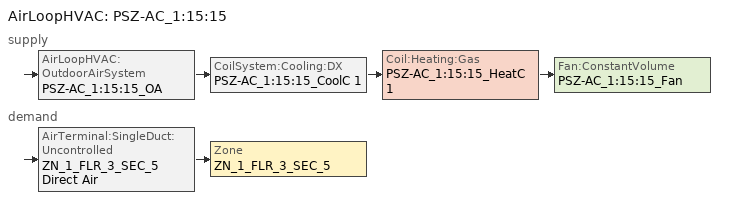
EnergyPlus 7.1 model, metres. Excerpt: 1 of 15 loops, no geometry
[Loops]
AirLoopHVAC 'PSZ-AC_1:15:15'
 supply: AirLoopHVAC:OutdoorAirSystem 'PSZ-AC_1:15:15_OA' > CoilSystem:Cooling:DX 'PSZ-AC_1:15:15_CoolC 1' > Coil:Heating:Gas 'PSZ-AC_1:15:15_HeatC 1' > Fan:ConstantVolume 'PSZ-AC_1:15:15_Fan'
 demand: AirTerminal:SingleDuct:Uncontrolled 'ZN_1_FLR_3_SEC_5 Direct Air' > Zone 'ZN_1_FLR_3_SEC_5'
[ComponentCost:LineItem] Item=ZN_1_FLR_3_SEC_5
Name | Line Item Type | Cost per Each | Quantity | Cost per Unit of Output Capacity
Infiltration:ZN_1_FLR_3_SEC_5 | General | 1 | 0.0063
People:ZN_1_FLR_3_SEC_5 | General | 1 | 0.781
LIGHTING EQUIP:ZN_1_FLR_3_SEC_5 | Lights |  |  | 1
ElectricEquipment:ZN_1_FLR_3_SEC_5:PlugMisc | General | 1 | 0.1612
GasEquipment:ZN_1_FLR_3_SEC_5:PlugMisc | General | 1 | 0.006
[Sizing:Zone]
ZN_1_FLR_3_SEC_5: Zone Cooling Design Supply Air Temperature {C}=14; Zone Heating Design Supply Air Temperature {C}=40; Zone Cooling Design Supply Air Humidity Ratio {kg-H20/kg-air}=0.0085; Zone Heating Design Supply Air Humidity Ratio {kg-H20/kg-air}=0.008; Design Specification Outdoor Air Object=ZN_1_FLR_3_SEC_5 OA Design Spec; Cooling Design Air Flow Method {Flow/Zone | DesignDay | DesignDayWithLimit}=DesignDay; Cooling Minimum Air Flow Fraction=0; Heating Design Air Flow Method {Flow/Zone | DesignDay}=DesignDay; Heating Design Air Flow Rate=0; Design Specification Zone Air Distribution Object=ZN_1_FLR_3_SEC_5 Air Dist Design Spec
[DesignSpecification:OutdoorAir]
ZN_1_FLR_3_SEC_5 OA Design Spec: Outdoor Air Method=Flow/Zone; Outdoor Air Flow Per Person {m3/s-person}=0; Outdoor Air Flow Per Zone Floor Area {m3/s-m2}=0; Outdoor Air Flow Per Zone {m3/s}=0.0079451; Outdoor Air Flow Air Changes per Hour {1/hr}=0
[DesignSpecification:ZoneAirDistribution]
ZN_1_FLR_3_SEC_5 Air Dist Design Spec: Zone Air Distribution Effectiveness in Cooling Mode=1; Zone Air Distribution Effectiveness in Heating Mode=1; Zone Secondary Recirculation Fraction=0
[ZoneControl:Thermostat]
ZN_1_FLR_3_SEC_5 Thermostat: Zone=ZN_1_FLR_3_SEC_5; Control Type Schedule=Dual Zone Control Type Sched; Control 1=ZN_1_FLR_3_SEC_5 DualSPSched
[ThermostatSetpoint:DualSetpoint]
ZN_1_FLR_3_SEC_5 DualSPSched: Heating Setpoint Temperature Schedule=HtgSetP_Sch; Cooling Setpoint Temperature Schedule=ClgSetP_Sch
[Zone equipment]
ZN_1_FLR_3_SEC_5: ZN_1_FLR_3_SEC_5 Direct Air
[AirTerminal:SingleDuct:Uncontrolled]
ZN_1_FLR_3_SEC_5 Direct Air: Availability Schedule=ALWAYS_ON; Maximum Air Flow Rate {m3/s}=AUTOSIZE
[SetpointManager:SingleZone:Reheat]
SupAirTemp MngrZN_1_FLR_3_SEC_5: Control Variable=Temperature; Minimum Supply Air Temperature C=10; Maximum Supply Air Temperature C=50; Control Zone=ZN_1_FLR_3_SEC_5; Setpoint Node or NodeList=PSZ-AC_1:15:15 Supply Equipment Outlet Node
[AirLoopHVAC]
PSZ-AC_1:15:15: Design Supply Air Flow Rate {m3/s}=AUTOSIZE
[SetpointManager:MixedAir]
Name | Control Variable {Temperature} | Setpoint Node or NodeList | Control Variable
PSZ-AC_1:15:15_CoolC 1 SAT Manager | Temperature | PSZ-AC_1:15:15_CoolC 1-PSZ-AC_1:15:15_HeatC 1Node
PSZ-AC_1:15:15_HeatC 1 MixedAir Manager |  | PSZ-AC_1:15:15_HeatC 1-PSZ-AC_1:15:15_FanNode | Temperature
PSZ-AC_1:15:15 OA Mixed Air Temp Manager |  | PSZ-AC_1:15:15_OA-PSZ-AC_1:15:15_CoolC 1Node | Temperature
[Sizing:System]
PSZ-AC_1:15:15: Type Of Load To Size On=Sensible; Design Outdoor Air Flow Rate {m3/s}=AUTOSIZE; Minimum System Air Flow Ratio=1; Preheat Design Temperature {C}=7; Preheat Design Humidity Ratio {kg-H2O/kg-air}=0.008; Precool Design Temperature {C}=12.8; Precool Design Humidity Ratio {kg-H2O/kg-air}=0.008; Central Cooling Design Supply Air Temperature {C}=12.8; Central Heating Design Supply Air Temperature {C}=40; Sizing Option {Coincident | NonCoincident}=NonCoincident; 100% Outdoor Air in Cooling {Yes | No}=No; 100% Outdoor Air in Heating {Yes | No}=No; Central Cooling Design Supply Air Humidity Ratio {kg-H2O/kg-air}=0.0085; Central Heating Design Supply Air Humidity Ratio {kg-H2O/kg-air}=0.008; Cooling Design Air Flow Method=DesignDay; Cooling Design Air Flow Rate {m3/s}=0; Heating Design Air Flow Method=DesignDay; Heating Design Air Flow Rate {m3/s}=0; System Outdoor Air Method { ZoneSum | VentilationRateProcedure }=VentilationRateProcedure; Zone Maximum Outdoor Air Fraction=1
[Controller:OutdoorAir]
PSZ-AC_1:15:15_OA_Controller: Minimum Outdoor Air Flow Rate {m3/s}=AUTOSIZE; Maximum Outdoor Air Flow Rate {m3/s}=AUTOSIZE; Economizer Control Type=NoEconomizer; Economizer Control Action Type=ModulateFlow; Economizer Maximum Limit Dry-Bulb Temperature {C}=28; Economizer Maximum Limit Enthalpy {J/kg}=64000; Economizer Minimum Limit Dry-Bulb Temperature {C}=-100; Lockout Type=NoLockout; Minimum Limit Type=FixedMinimum; Minimum Outdoor Air Schedule=MinOA_MotorizedDamper_Sched; High Humidity Control=No; Heat Recovery Bypass Control Type=BypassWhenOAFlowGreaterThanMinimum
[CoilSystem:Cooling:DX]
PSZ-AC_1:15:15_CoolC 1: Availability Schedule=ALWAYS_ON; Cooling Coil=PSZ-AC_1:15:15_CoolC 1 DXCoil
[Coil:Cooling:DX:SingleSpeed]
PSZ-AC_1:15:15_CoolC 1 DXCoil: Availability Schedule=ALWAYS_ON; Rated Total Cooling Capacity {W}=AUTOSIZE; Rated Sensible Heat Ratio=AUTOSIZE; Rated COP=4.94182; Rated Air Flow Rate {m3/s}=AUTOSIZE; Rated Evaporator Fan Power Per Volume Flow Rate {W/(m3/s)}=773.3; Total Cooling Capacity Function of Temperature Curve=PSZ-AC_1:15:15_CoolC 1_ClgCapFuncTempCurve; Total Cooling Capacity Function of Flow Fraction Curve=PSZ-AC_1:15:15_CoolC 1_ClgCapFuncFlowFracCurve; Energy Input Ratio Function of Temperature Curve=PSZ-AC_1:15:15_CoolC 1_ClgEirFuncTempCurve; Energy Input Ratio Function of Flow Fraction Curve=PSZ-AC_1:15:15_CoolC 1_ClgEirFuncFlowFracCurve; Part Load Fraction Correlation Curve=PSZ-AC_1:15:15_CoolC 1_ClgPlrCurve; Nominal Time for Condensate Removal to Begin {s}=1000; Ratio of Initial Moisture Evaporation Rate and Steady State Latent Capacity=1.5; Maximum Cycling Rate {cycles/hr}=3; Latent Capacity Time Constant {s}=45; Condenser Type=AirCooled
[Coil:Heating:Gas]
PSZ-AC_1:15:15_HeatC 1: Availability Schedule=ALWAYS_ON; Gas Burner Efficiency=0.8; Nominal Capacity {W}=AUTOSIZE
[Fan:ConstantVolume]
PSZ-AC_1:15:15_Fan: Availability Schedule=HVACOperationSchd; Fan Efficiency=0.287649; Pressure Rise {Pa}=500; Maximum Flow Rate {m3/s}=AUTOSIZE; Motor Efficiency=0.825; Motor In Airstream Fraction=1
[Schedule:Compact]
ALWAYS_ON: Through: 12/31, For: AllDays, Until: 24:00, 1
HVACOperationSchd: Through: 12/31, For: Weekdays SummerDesignDay, Until: 06:00, 0, Until: 22:00, 1, Until: 24:00, 0, For: Saturday WinterDesignDay, Until: 06:00, 0, Until: 18:00, 1, Until: 24:00, 0, For: Sunday Holidays AllOtherDays, Until: 24:00, 0
HTGSETP_SCH: Through: 12/31, For: Weekdays, Until: 05:00, 15.6, Until: 19:00, 21, Until: 24:00, 15.6, For SummerDesignDay, Until: 24:00, 15.6, For: Saturday, Until: 06:00, 15.6, Until: 17:00, 21, Until: 24:00, 15.6, For: WinterDesignDay, Until: 24:00, 21, For: Sunday Holidays AllOtherDays, Until: 24:00, 15.6
CLGSETP_SCH: Through: 12/31, For: Weekdays SummerDesignDay, Until: 06:00, 30, Until: 22:00, 24, Until: 24:00, 30, For: Saturday, Until: 06:00, 30, Until: 18:00, 24, Until: 24:00, 30, For WinterDesignDay, Until: 24:00, 30, For: Sunday Holidays AllOtherDays, Until: 24:00, 30
MinOA_MotorizedDamper_Sched: Through: 12/31, For: Weekdays SummerDesignDay, Until: 07:00, 0, Until: 22:00, 1, Until: 24:00, 0, For: Saturday WinterDesignDay, Until: 07:00, 0, Until: 18:00, 1, Until: 24:00, 0, For: Sunday Holidays AllOtherDays, Until: 24:00, 0
Dual Zone Control Type Sched: Through: 12/31, For: AllDays, Until: 24:00, 4
[Curve:Biquadratic] Minimum Value of x=17; Maximum Value of x=22; Minimum Value of y=13; Maximum Value of y=46
Name | Coefficient1 Constant | Coefficient2 x | Coefficient3 x**2 | Coefficient4 y | Coefficient5 y**2 | Coefficient6 x*y
PSZ-AC_1:15:15_CoolC 1_ClgCapFuncTempCurve | 0.42415 | 0.04426 | -0.00042 | 0.00333 | -0.00008 | -0.00021
PSZ-AC_1:15:15_CoolC 1_ClgEirFuncTempCurve | 1.23649 | -0.02431 | 0.00057 | -0.01434 | 0.00063 | -0.00038
[Curve:Quadratic]
Name | Coefficient1 Constant | Coefficient2 x | Coefficient3 x**2 | Minimum Value of x | Maximum Value of x
PSZ-AC_1:15:15_CoolC 1_ClgCapFuncFlowFracCurve | 0.77136 | 0.34053 | -0.11088 | 0.75918 | 1.13877
PSZ-AC_1:15:15_CoolC 1_ClgEirFuncFlowFracCurve | 1.2055 | -0.32953 | 0.12308 | 0.75918 | 1.13877
PSZ-AC_1:15:15_CoolC 1_ClgPlrCurve | 0.771 | 0.229 | 0 | 0 | 1
